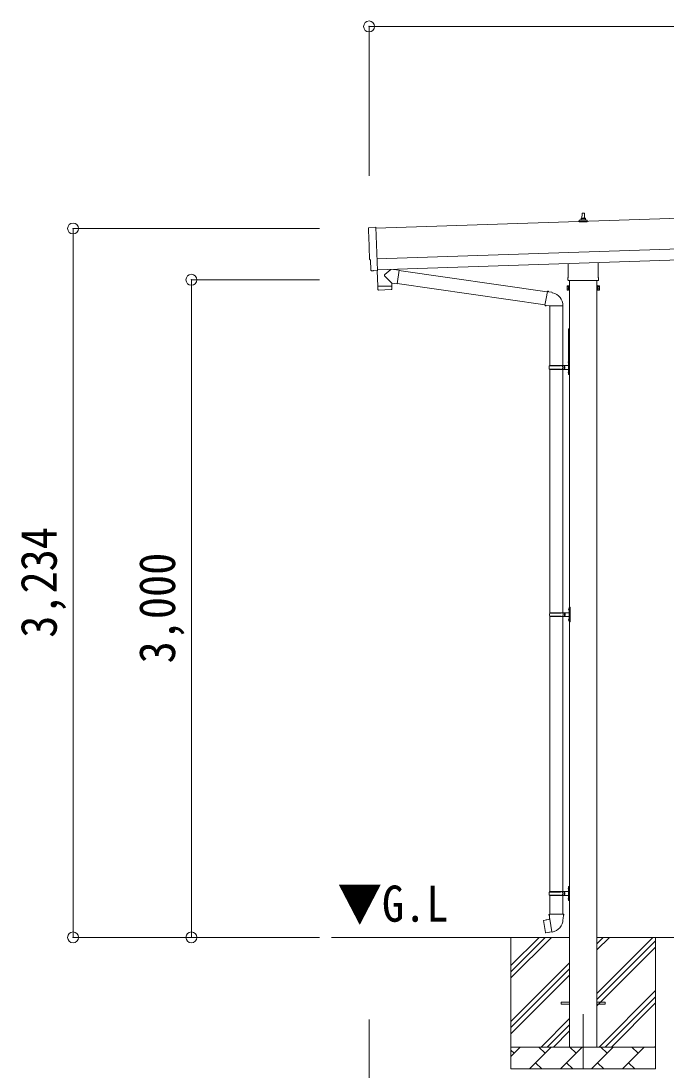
# Model space of a CAD drawing. Units: millimetres at full size, sheet at 1:50. Extents: x -14053 to 14053, y -9700 to 9700.
# Drawn here: x -1400 to 1547, y -6276 to -1486 of the extents above; entities that cross this region are included whole.
import ezdxf
from ezdxf.enums import TextEntityAlignment as Align

# ---------------------------------------------------------------- set-up
doc = ezdxf.new("R2010")
doc.units = ezdxf.units.MM
doc.header["$LTSCALE"] = 50
doc.header["$PDMODE"] = 32
doc.header["$PDSIZE"] = 50
doc.linetypes.add('CHAIN1', pattern=[8, 5, -1, 1, -1])
for name, color, linetype, lineweight in [('0-0_0', 7, 'Continuous', 9), ('0-4_OTH_LINE', 7, 'CHAIN1', 9), ('0-6_PARTS1', 6, 'Continuous', 9), ('0-8_TABLE1', 7, 'Continuous', 9)]:
    doc.layers.add(name, color=color, linetype=linetype, lineweight=lineweight)
doc.styles.add('ＭＳ ゴシック', font='')
doc.styles.get('ＭＳ ゴシック').set_extended_font_data('MS Gothic')

msp = doc.modelspace()

# ---------------------------------------------------------------- linework, layer by layer
at = {"layer": '0-0_0'}
for p, q in [((1102.05, -5666.95), (16.09, -5666.95)), ((834.55, -5666.95), (834.55, -6266.95)), ((834.55, -5852), (1019.6, -5666.95)), ((834.55, -5823.72), (991.32, -5666.95)), ((834.55, -5795.43), (963.03, -5666.95)), ((1227.05, -5922.05), (1482.15, -5666.95)), ((1227.05, -5724.06), (1284.16, -5666.95)), ((1227.05, -5695.77), (1255.88, -5666.95)), ((3102.05, -5666.95), (1227.05, -5666.95)), ((1227.05, -5950.33), (1494.55, -5682.83)), ((1494.55, -5666.95), (1494.55, -6266.95)), ((1227.05, -5978.62), (1494.55, -5711.12)), ((834.55, -6049.99), (1102.05, -5782.49)), ((834.55, -6078.27), (1102.05, -5810.77)), ((834.55, -6106.56), (1102.05, -5839.06)), ((1236.71, -6166.95), (1494.55, -5909.11)), ((1264.99, -6166.95), (1494.55, -5937.39)), ((1293.28, -6166.95), (1494.55, -5965.68)), ((972.15, -6166.95), (1102.05, -6037.05)), ((1000.44, -6166.95), (1102.05, -6065.33)), ((1028.72, -6166.95), (1102.05, -6093.62)), ((834.55, -6166.95), (1494.55, -6166.95)), ((834.55, -6209.84), (877.45, -6166.95)), ((918.87, -6266.95), (1018.87, -6166.95)), ((990.31, -6195.5), (961.76, -6166.95)), ((1060.29, -6266.95), (1160.29, -6166.95)), ((1131.74, -6195.5), (1103.18, -6166.95)), ((1201.71, -6266.95), (1301.71, -6166.95)), ((1273.16, -6195.5), (1244.6, -6166.95)), ((1343.13, -6266.95), (1443.13, -6166.95)), ((1414.58, -6195.5), (1386.02, -6166.95)), ((1491.27, -6166.95), (1494.55, -6163.67)), ((848.89, -6195.5), (834.55, -6181.16)), ((1494.55, -6266.95), (834.55, -6266.95)), ((947.42, -6238.4), (975.97, -6266.95)), ((1088.84, -6238.4), (1117.4, -6266.95)), ((1230.26, -6238.4), (1258.82, -6266.95)), ((1371.68, -6238.4), (1400.24, -6266.95))]:
    msp.add_line(p, q, dxfattribs=at)
at = {"layer": '0-4_OTH_LINE'}
msp.add_line((1164.55, -6016.95), (1164.55, -6427.53), dxfattribs=at)
at = {"layer": '0-6_PARTS1'}
for p, q in [((187.55, -1511.29), (187.55, -2192.24)), ((187.55, -1511.29), (6147.55, -1511.29)), ((-1162.44, -2432.97), (-37.91, -2432.97)), ((-1162.44, -5666.95), (-1162.44, -2432.97)), ((-622.63, -2666.95), (-37.91, -2666.95)), ((-622.63, -5666.95), (-622.63, -2666.95)), ((-1162.44, -5666.95), (-37.91, -5666.95)), ((-622.63, -5666.95), (-37.91, -5666.95)), ((187.55, -7324.78), (187.55, -6041.19))]:
    msp.add_line(p, q, dxfattribs=at)
for p in [(187.55, -1511.29), (-1162.44, -2432.97), (-622.63, -2666.95), (-1162.44, -5666.95), (-622.63, -5666.95)]:
    msp.add_point(p, dxfattribs=at)
at = {"layer": '0-8_TABLE1', "color": 4}
for p, q in [((6111.92, -2235.34), (218.91, -2431.77)), ((223.57, -2571.69), (6116.58, -2375.26)), ((1146.69, -2394.69), (1182.42, -2394.69)), ((1147.07, -2394.5), (1153.79, -2392.87)), ((1154.17, -2392.69), (1174.94, -2392.69)), ((1154.55, -2391.9), (1154.55, -2387.69)), ((1155.55, -2387.69), (1173.55, -2387.69)), ((1158.55, -2387.69), (1159.28, -2364.16)), ((1160.28, -2363.19), (1168.83, -2363.19)), ((1169.83, -2364.16), (1170.55, -2387.69)), ((1174.55, -2391.9), (1174.55, -2387.69)), ((1182.04, -2394.5), (1175.32, -2392.87)), ((225.24, -2621.66), (6118.25, -2425.23)), ((1146.3, -2403.19), (1146.3, -2395.47)), ((1182.8, -2403.19), (1146.3, -2403.19)), ((1182.8, -2403.19), (1182.8, -2395.47)), ((205.74, -2626.08), (198.81, -2625.95)), ((1096.25, -2657.18), (1096.25, -2592.63)), ((1232.85, -2588.08), (1232.85, -2657.18)), ((1094.55, -2665.95), (1094.55, -2660.45)), ((1232.49, -2669.45), (1096.62, -2669.45)), ((1102.05, -2669.45), (1102.05, -6166.95)), ((1227.05, -6166.95), (1227.05, -2669.45)), ((1234.55, -2660.45), (1234.55, -2665.95)), ((1090.55, -2695.45), (1091.31, -2694.13)), ((1090.55, -2695.45), (1090.55, -2712.45)), ((1090.55, -2712.45), (1091.31, -2713.76)), ((1097.55, -2699.04), (1091.31, -2699.04)), ((1097.55, -2708.86), (1091.31, -2708.86)), ((1097.55, -2713.76), (1091.31, -2713.76)), ((1100.05, -2713.15), (1097.55, -2713.15)), ((1229.05, -2713.15), (1231.55, -2713.15)), ((1231.55, -2699.04), (1237.79, -2699.04)), ((1231.55, -2708.86), (1237.79, -2708.86)), ((1231.55, -2713.76), (1237.79, -2713.76)), ((1238.55, -2695.45), (1237.79, -2694.13)), ((1238.55, -2712.45), (1237.79, -2713.76)), ((1238.55, -2695.45), (1238.55, -2712.45)), ((1064.55, -5962.45), (1102.05, -5962.45)), ((1064.55, -5971.45), (1064.55, -5962.45)), ((1064.55, -5971.45), (1102.05, -5971.45)), ((1227.05, -5962.45), (1264.55, -5962.45)), ((1227.05, -5971.45), (1264.55, -5971.45)), ((1264.55, -5971.45), (1264.55, -5962.45))]:
    msp.add_line(p, q, dxfattribs=at)
at = {"layer": '0-8_TABLE1'}
for p, q in [((225.33, -2624.43), (225.36, -2625.43)), ((286.65, -2619.62), (259.44, -2642.65)), ((324.35, -2622.91), (298.43, -2619.22)), ((324.35, -2622.91), (315.38, -2685.97)), ((324.09, -2624.74), (1000.68, -2722.07)), ((290.9, -2682.49), (259.41, -2649.98)), ((227.37, -2697.63), (228.03, -2710.67)), ((288.64, -2711.6), (231.13, -2713.52)), ((231.83, -2696.49), (231.88, -2697.48)), ((286.8, -2694.65), (286.82, -2695.65)), ((290.9, -2682.49), (315.38, -2685.97)), ((290.9, -2682.49), (291.3, -2694.5)), ((315.64, -2684.14), (990.26, -2781.16)), ((1001, -2720.25), (995.47, -2751.61)), ((1001, -2720.25), (1002.15, -2718.27)), ((1002.15, -2718.27), (1005.71, -2718.9)), ((1005.71, -2718.9), (1006.12, -2721.24)), ((1020.64, -2724.07), (1022.32, -2725.69)), ((1022.32, -2725.69), (1024.44, -2726.14)), ((989.94, -2782.98), (995.47, -2751.61)), ((989.94, -2782.98), (990.34, -2785.23)), ((989.94, -2782.98), (995.09, -2783.8)), ((990.34, -2785.23), (993.9, -2785.86)), ((993.9, -2785.86), (995.09, -2783.8)), ((995.09, -2783.8), (1009.7, -2786.11)), ((1009.7, -2786.11), (1011.9, -2785.13)), ((1072.2, -2785.52), (1011.02, -2785.52)), ((1012.05, -2785.52), (1012.05, -3057.95)), ((1072.05, -2785.52), (1072.05, -3057.95)), ((1098.05, -2889.95), (1101.05, -2888.45)), ((1098.05, -2889.95), (1098.05, -3066.95)), ((1101.05, -2888.45), (1101.05, -3066.95)), ((1101.05, -2888.45), (1102.05, -2888.45)), ((1102.05, -2888.45), (1102.05, -3066.95)), ((1009.05, -3059.95), (1059.39, -3059.95)), ((1010.05, -3057.95), (1096.05, -3057.95)), ((1010.05, -3057.95), (1010.05, -3059.95)), ((1069.05, -3057.95), (1069.05, -3062.45)), ((1069.05, -3062.45), (1071.05, -3062.45)), ((1071.05, -3062.45), (1071.05, -3066.95)), ((1077.05, -3057.95), (1077.05, -3066.95)), ((1077.05, -3062.45), (1080.05, -3062.45)), ((1080.05, -3062.45), (1080.05, -3066.95)), ((1095.75, -3040.8), (1097.8, -3041.8)), ((1097.02, -3038.8), (1097.65, -3038.8)), ((1097.02, -3038.8), (1097.02, -3047.1)), ((1097.02, -3047.1), (1097.65, -3047.1)), ((1097.65, -3038.8), (1097.65, -3047.1)), ((1097.65, -3038.8), (1098.05, -3039.2)), ((1097.65, -3047.1), (1098.05, -3046.7)), ((1097.8, -3041.8), (1098.41, -3042.95)), ((1098.05, -3039.2), (1098.05, -3046.7)), ((1009.05, -3073.95), (1059.39, -3073.95)), ((1010.05, -3075.95), (1010.05, -3073.95)), ((1010.05, -3075.95), (1096.05, -3075.95)), ((1012.05, -3075.95), (1012.05, -4185.45)), ((1069.05, -3075.95), (1069.05, -3071.45)), ((1069.05, -3071.45), (1071.05, -3071.45)), ((1071.05, -3071.45), (1071.05, -3066.95)), ((1072.05, -3075.95), (1072.05, -4185.45)), ((1077.05, -3075.95), (1077.05, -3066.95)), ((1077.05, -3071.45), (1080.05, -3071.45)), ((1080.05, -3071.45), (1080.05, -3066.95)), ((1095.75, -3088.8), (1097.8, -3089.8)), ((1097.02, -3086.8), (1097.65, -3086.8)), ((1097.02, -3086.8), (1097.02, -3095.1)), ((1097.02, -3095.1), (1097.65, -3095.1)), ((1097.65, -3086.8), (1097.65, -3095.1)), ((1097.65, -3086.8), (1098.05, -3087.2)), ((1097.65, -3095.1), (1098.05, -3094.7)), ((1097.8, -3089.8), (1098.41, -3090.95)), ((1098.05, -3098.95), (1098.05, -3066.95)), ((1098.05, -3087.2), (1098.05, -3094.7)), ((1098.05, -3098.95), (1101.05, -3100.45)), ((1101.05, -3100.45), (1101.05, -3066.95)), ((1101.05, -3100.45), (1102.05, -3100.45)), ((1102.05, -3100.45), (1102.05, -3066.95)), ((1099.52, -4166.3), (1100.15, -4166.3)), ((1099.52, -4166.3), (1099.52, -4174.6)), ((1100.15, -4166.3), (1100.15, -4174.6)), ((1100.15, -4166.3), (1100.55, -4166.7)), ((1100.55, -4162.45), (1103.55, -4160.95)), ((1100.55, -4162.45), (1100.55, -4194.45)), ((1100.55, -4166.7), (1100.55, -4174.2)), ((1103.55, -4160.95), (1103.55, -4194.45)), ((1103.55, -4160.95), (1104.55, -4160.95)), ((1104.55, -4160.95), (1104.55, -4194.45)), ((1011.55, -4187.45), (1061.89, -4187.45)), ((1011.55, -4201.45), (1061.89, -4201.45)), ((1012.05, -4203.44), (1012.05, -5457.95)), ((1012.55, -4185.45), (1098.55, -4185.45)), ((1012.55, -4185.45), (1012.55, -4187.45)), ((1012.55, -4203.45), (1012.55, -4201.45)), ((1012.55, -4203.45), (1098.55, -4203.45)), ((1071.55, -4185.45), (1071.55, -4189.95)), ((1071.55, -4189.95), (1073.55, -4189.95)), ((1071.55, -4203.45), (1071.55, -4198.95)), ((1071.55, -4198.95), (1073.55, -4198.95)), ((1072.05, -4203.44), (1072.05, -5457.95)), ((1073.55, -4189.95), (1073.55, -4194.45)), ((1073.55, -4198.95), (1073.55, -4194.45)), ((1079.55, -4185.45), (1079.55, -4194.45)), ((1079.55, -4189.95), (1082.55, -4189.95)), ((1079.55, -4203.45), (1079.55, -4194.45)), ((1079.55, -4198.95), (1082.55, -4198.95)), ((1082.55, -4189.95), (1082.55, -4194.45)), ((1082.55, -4198.95), (1082.55, -4194.45)), ((1098.25, -4168.3), (1100.3, -4169.3)), ((1099.52, -4174.6), (1100.15, -4174.6)), ((1099.52, -4214.3), (1100.15, -4214.3)), ((1099.52, -4214.3), (1099.52, -4222.6)), ((1100.15, -4174.6), (1100.55, -4174.2)), ((1100.15, -4214.3), (1100.15, -4222.6)), ((1100.15, -4214.3), (1100.55, -4214.7)), ((1100.3, -4169.3), (1100.91, -4170.45)), ((1100.55, -4226.45), (1100.55, -4194.45)), ((1100.55, -4214.7), (1100.55, -4222.2)), ((1103.55, -4227.95), (1103.55, -4194.45)), ((1104.55, -4227.95), (1104.55, -4194.45)), ((1098.25, -4216.3), (1100.3, -4217.3)), ((1099.52, -4222.6), (1100.15, -4222.6)), ((1100.15, -4222.6), (1100.55, -4222.2)), ((1100.3, -4217.3), (1100.91, -4218.45)), ((1100.55, -4226.45), (1103.55, -4227.95)), ((1103.55, -4227.95), (1104.55, -4227.95)), ((1009.05, -5459.95), (1059.39, -5459.95)), ((1010.05, -5457.95), (1096.05, -5457.95)), ((1010.05, -5457.95), (1010.05, -5459.95)), ((1069.05, -5457.95), (1069.05, -5462.45)), ((1077.05, -5457.95), (1077.05, -5466.95)), ((1095.75, -5440.8), (1097.8, -5441.8)), ((1097.02, -5438.8), (1097.65, -5438.8)), ((1097.02, -5438.8), (1097.02, -5447.1)), ((1097.02, -5447.1), (1097.65, -5447.1)), ((1097.65, -5438.8), (1097.65, -5447.1)), ((1097.65, -5438.8), (1098.05, -5439.2)), ((1097.65, -5447.1), (1098.05, -5446.7)), ((1097.8, -5441.8), (1098.41, -5442.95)), ((1098.05, -5434.95), (1101.05, -5433.45)), ((1098.05, -5434.95), (1098.05, -5466.95)), ((1098.05, -5439.2), (1098.05, -5446.7)), ((1101.05, -5433.45), (1101.05, -5466.95)), ((1101.05, -5433.45), (1102.05, -5433.45)), ((1102.05, -5433.45), (1102.05, -5466.95)), ((1009.05, -5473.95), (1059.39, -5473.95)), ((1010.05, -5475.95), (1010.05, -5473.95)), ((1010.05, -5475.95), (1096.05, -5475.95)), ((1012.05, -5475.95), (1012.05, -5560.88)), ((1069.05, -5462.45), (1071.05, -5462.45)), ((1069.05, -5475.95), (1069.05, -5471.45)), ((1069.05, -5471.45), (1071.05, -5471.45)), ((1071.05, -5462.45), (1071.05, -5466.95)), ((1071.05, -5471.45), (1071.05, -5466.95)), ((1072.05, -5475.95), (1072.05, -5560.88)), ((1077.05, -5462.45), (1080.05, -5462.45)), ((1077.05, -5475.95), (1077.05, -5466.95)), ((1077.05, -5471.45), (1080.05, -5471.45)), ((1080.05, -5462.45), (1080.05, -5466.95)), ((1080.05, -5471.45), (1080.05, -5466.95)), ((1095.75, -5488.8), (1097.8, -5489.8)), ((1097.02, -5486.8), (1097.65, -5486.8)), ((1097.02, -5486.8), (1097.02, -5495.1)), ((1097.02, -5495.1), (1097.65, -5495.1)), ((1097.65, -5486.8), (1097.65, -5495.1)), ((1097.65, -5486.8), (1098.05, -5487.2)), ((1097.65, -5495.1), (1098.05, -5494.7)), ((1097.8, -5489.8), (1098.41, -5490.95)), ((1098.05, -5498.95), (1098.05, -5466.95)), ((1098.05, -5487.2), (1098.05, -5494.7)), ((1098.05, -5498.95), (1101.05, -5500.45)), ((1101.05, -5500.45), (1101.05, -5466.95)), ((1101.05, -5500.45), (1102.05, -5500.45)), ((1102.05, -5500.45), (1102.05, -5466.95)), ((983.59, -5589.33), (982.78, -5590.5)), ((982.78, -5590.5), (992.4, -5645.06)), ((1011.46, -5584.08), (983.59, -5589.33)), ((996.33, -5586.72), (996.12, -5586.97)), ((1010.2, -5560.88), (1008.05, -5561.66)), ((1008.05, -5561.66), (1008.05, -5565.28)), ((1008.05, -5565.28), (1010.29, -5566.09)), ((1010.2, -5560.88), (1042.05, -5560.88)), ((1010.2, -5560.88), (1010.29, -5566.09)), ((1010.29, -5566.09), (1010.55, -5580.88)), ((1010.55, -5580.88), (1011.9, -5582.88)), ((1021.82, -5641.37), (1011.68, -5583.9)), ((1011.71, -5583.08), (1011.71, -5583.78)), ((1011.9, -5582.88), (1011.87, -5582.88)), ((1073.9, -5560.88), (1042.05, -5560.88)), ((1072.24, -5582.82), (1072.17, -5584.98)), ((1073.55, -5580.88), (1072.24, -5582.82)), ((1076.05, -5565.28), (1073.81, -5566.09)), ((1073.9, -5560.88), (1076.05, -5561.66)), ((1076.05, -5561.66), (1076.05, -5565.28)), ((1006.43, -5643.97), (1006.15, -5643.81)), ((1022.12, -5642.14), (1021.88, -5641.47))]:
    msp.add_line(p, q, dxfattribs=at)
at = {"layer": '0-8_TABLE1', "color": 4}
for points in [[(187.24, -2429.39), (218.74, -2426.68), (225.33, -2624.43)], [(195.88, -2623.06), (194.31, -2576.05), (193.71, -2576.07)], [(206.48, -2625.79), (207.12, -2625.13), (225.36, -2625.43)], [(1097.55, -2713.76), (1097.55, -2694.13), (1091.31, -2694.13)], [(1097.55, -2713.15), (1097.55, -2694.75), (1100.05, -2694.75)], [(1231.55, -2713.15), (1231.55, -2694.75), (1229.05, -2694.75)], [(1231.55, -2713.76), (1231.55, -2694.13), (1237.79, -2694.13)]]:
    msp.add_lwpolyline(points, dxfattribs=at)
at = {"layer": '0-8_TABLE1'}
for points in [[(224.96, -2625.43), (227.34, -2696.64), (291.3, -2694.5)], [(291.54, -2708.56), (291.33, -2695.5), (227.37, -2697.63)], [(1001, -2720.25), (1006.12, -2721.24), (1020.64, -2724.07)], [(1095.75, -3045.1), (1097.8, -3044.1), (1098.41, -3042.95)], [(1095.75, -3093.1), (1097.8, -3092.1), (1098.41, -3090.95)], [(1098.25, -4172.6), (1100.3, -4171.6), (1100.91, -4170.45)], [(1098.25, -4220.6), (1100.3, -4219.6), (1100.91, -4218.45)], [(1095.75, -5445.1), (1097.8, -5444.1), (1098.41, -5442.95)], [(1095.75, -5493.1), (1097.8, -5492.1), (1098.41, -5490.95)], [(998.58, -5586.51), (998.3, -5586.35), (996.33, -5586.72)], [(1073.9, -5560.88), (1073.81, -5566.09), (1073.55, -5580.88)], [(1021.55, -5641.28), (993.56, -5645.88), (992.4, -5645.06)], [(1008.61, -5643.41), (1008.4, -5643.64), (1006.43, -5643.97)]]:
    msp.add_lwpolyline(points, dxfattribs=at)
at = {"layer": '0-8_TABLE1', "color": 4}
for points in [[(1100.05, -2714.45), (1100.05, -2693.45), (1102.05, -2693.45), (1102.05, -2714.45)], [(1229.05, -2714.45), (1229.05, -2693.45), (1227.05, -2693.45), (1227.05, -2714.45)]]:
    msp.add_lwpolyline(points, close=True, dxfattribs=at)
for centre, radius, start, end in [((1147.3, -2395.47), 1, 103.62699, 180), ((1153.55, -2391.9), 1, 283.62699, 0), ((1158.64, -2388.32), 4.13, 90, 171.17633), ((1155.55, -2388.69), 1, 90, 180), ((1160.28, -2364.19), 1, 90, 178.60509), ((1167.89, -2387.69), 4.83, 133.60282, 180), ((1161.22, -2387.69), 4.83, 0, 46.39718), ((1168.83, -2364.19), 1, 1.39491, 90), ((1170.47, -2388.32), 4.13, 8.82367, 90), ((1173.55, -2388.69), 1, 0, 90), ((1175.55, -2391.9), 1, 180, 256.37301), ((1181.8, -2395.47), 1, 0, 76.37301), ((1098.55, -2660.45), 4, 125.09963, 180), ((1098.55, -2665.95), 4, 180, 194.47751), ((1098.55, -2665.95), 4, 194.47751, 241.04498), ((1230.55, -2665.95), 4, 298.95502, 345.52249), ((1230.55, -2660.45), 4, 0, 54.90037), ((1230.55, -2665.95), 4, 345.52249, 0), ((1106.79, -2703.95), 16.24, 162.41205, 197.58795), ((1094.9, -2696.59), 4.34, 145.61575, 214.38425), ((1094.9, -2711.31), 4.34, 145.61575, 214.38425), ((1222.31, -2703.95), 16.24, 342.41205, 17.58795), ((1234.21, -2696.59), 4.34, 325.61575, 34.38425), ((1234.21, -2711.31), 4.34, 325.61575, 34.38425)]:
    msp.add_arc(centre, radius, start, end, dxfattribs=at)
at = {"layer": '0-8_TABLE1'}
for centre, radius, start, end in [((262.82, -2646.33), 5, 132.56466, 226.88314), ((231.03, -2710.52), 3, 182.90915, 271.95747), ((288.54, -2708.6), 3, 271.90915, 0.90915), ((1011.9, -2785.13), 60.3, 359.62495, 78), ((1057.8, -3066.95), 49.25, 171.82876, 180.00002), ((1059.39, -3057.95), 2, 270, 359.99998), ((1101.35, -3042.95), 6, 136.21765, 223.78235), ((1096.05, -3055.95), 2, 270, 359.99998), ((1057.8, -3066.95), 49.25, 180.00002, 188.17127), ((1059.39, -3075.95), 2, 0.00005, 90.00004), ((1101.35, -3090.95), 6, 136.21765, 223.78235), ((1096.05, -3077.95), 2, 0.00005, 90.00004), ((1103.85, -4170.45), 6, 136.21765, 223.78235), ((1060.3, -4194.45), 49.25, 171.82876, 180.00002), ((1060.3, -4194.45), 49.25, 180.00002, 188.17127), ((1061.89, -4185.45), 2, 270, 359.99998), ((1061.89, -4203.45), 2, 0.00005, 90.00004), ((1103.85, -4218.45), 6, 136.21765, 223.78235), ((1098.55, -4183.45), 2, 270, 359.99998), ((1098.55, -4205.45), 2, 0.00005, 90.00004), ((1057.8, -5466.95), 49.25, 171.82876, 180.00002), ((1059.39, -5457.95), 2, 270, 359.99998), ((1101.35, -5442.95), 6, 136.21765, 223.78235), ((1096.05, -5455.95), 2, 270, 359.99998), ((1057.8, -5466.95), 49.25, 180.00002, 188.17127), ((1059.39, -5475.95), 2, 0.00005, 90.00004), ((1101.35, -5490.95), 6, 136.21765, 223.78235), ((1096.05, -5477.95), 2, 0.00005, 90.00004), ((1011.41, -5583.78), 0.3, 280.66842, 0), ((1011.91, -5583.08), 0.2, 100, 180), ((1011.9, -5582.88), 60.3, 279.96938, 358), ((1021.6, -5641.58), 0.3, 20, 99.33158), ((1022.31, -5642.07), 0.2, 200, 279.96938)]:
    msp.add_arc(centre, radius, start, end, dxfattribs=at)
at = {"layer": '0-8_TABLE1', "color": 4}
for centre, major_axis, ratio, start_param, end_param in [((187.5, -2432.38), (-3, -0.1), 0.99863, 4.7647489, 6.2979817), ((-4573.37, -2661.54), (4760.73, 158.69), 0.99863, 6.2686928, 6.2979817), ((193.56, -2571.68), (-4.4, -0.15), 0.99863, 6.2686928, 7.8539816), ((198.88, -2622.95), (-2.11, -2.14), 0.9974, 5.5252311, 7.0411395), ((205.76, -2625.08), (-0.704, -0.714), 0.9974, 0.7579542, 1.5707963)]:
    msp.add_ellipse(centre, major_axis=major_axis, ratio=ratio, start_param=start_param, end_param=end_param, dxfattribs=at)

# ---------------------------------------------------------------- texts
at = {"layer": '0-0_0', "style": 'ＭＳ ゴシック', "width": 0.9}
msp.add_text('▼G.L', height=165, dxfattribs=at).set_placement((43.81, -5644.73), align=Align.BOTTOM_LEFT)
at = {"layer": '0-6_PARTS1', "color": 7, "style": 'ＭＳ ゴシック', "width": 0.9}
for s, p in [('3,234', (-1187.44, -4299.96)), ('3,000', (-647.63, -4416.95))]:
    msp.add_text(s, height=165, rotation=90, dxfattribs=at).set_placement(p, align=Align.BOTTOM_LEFT)

doc.saveas('drawing.dxf')
